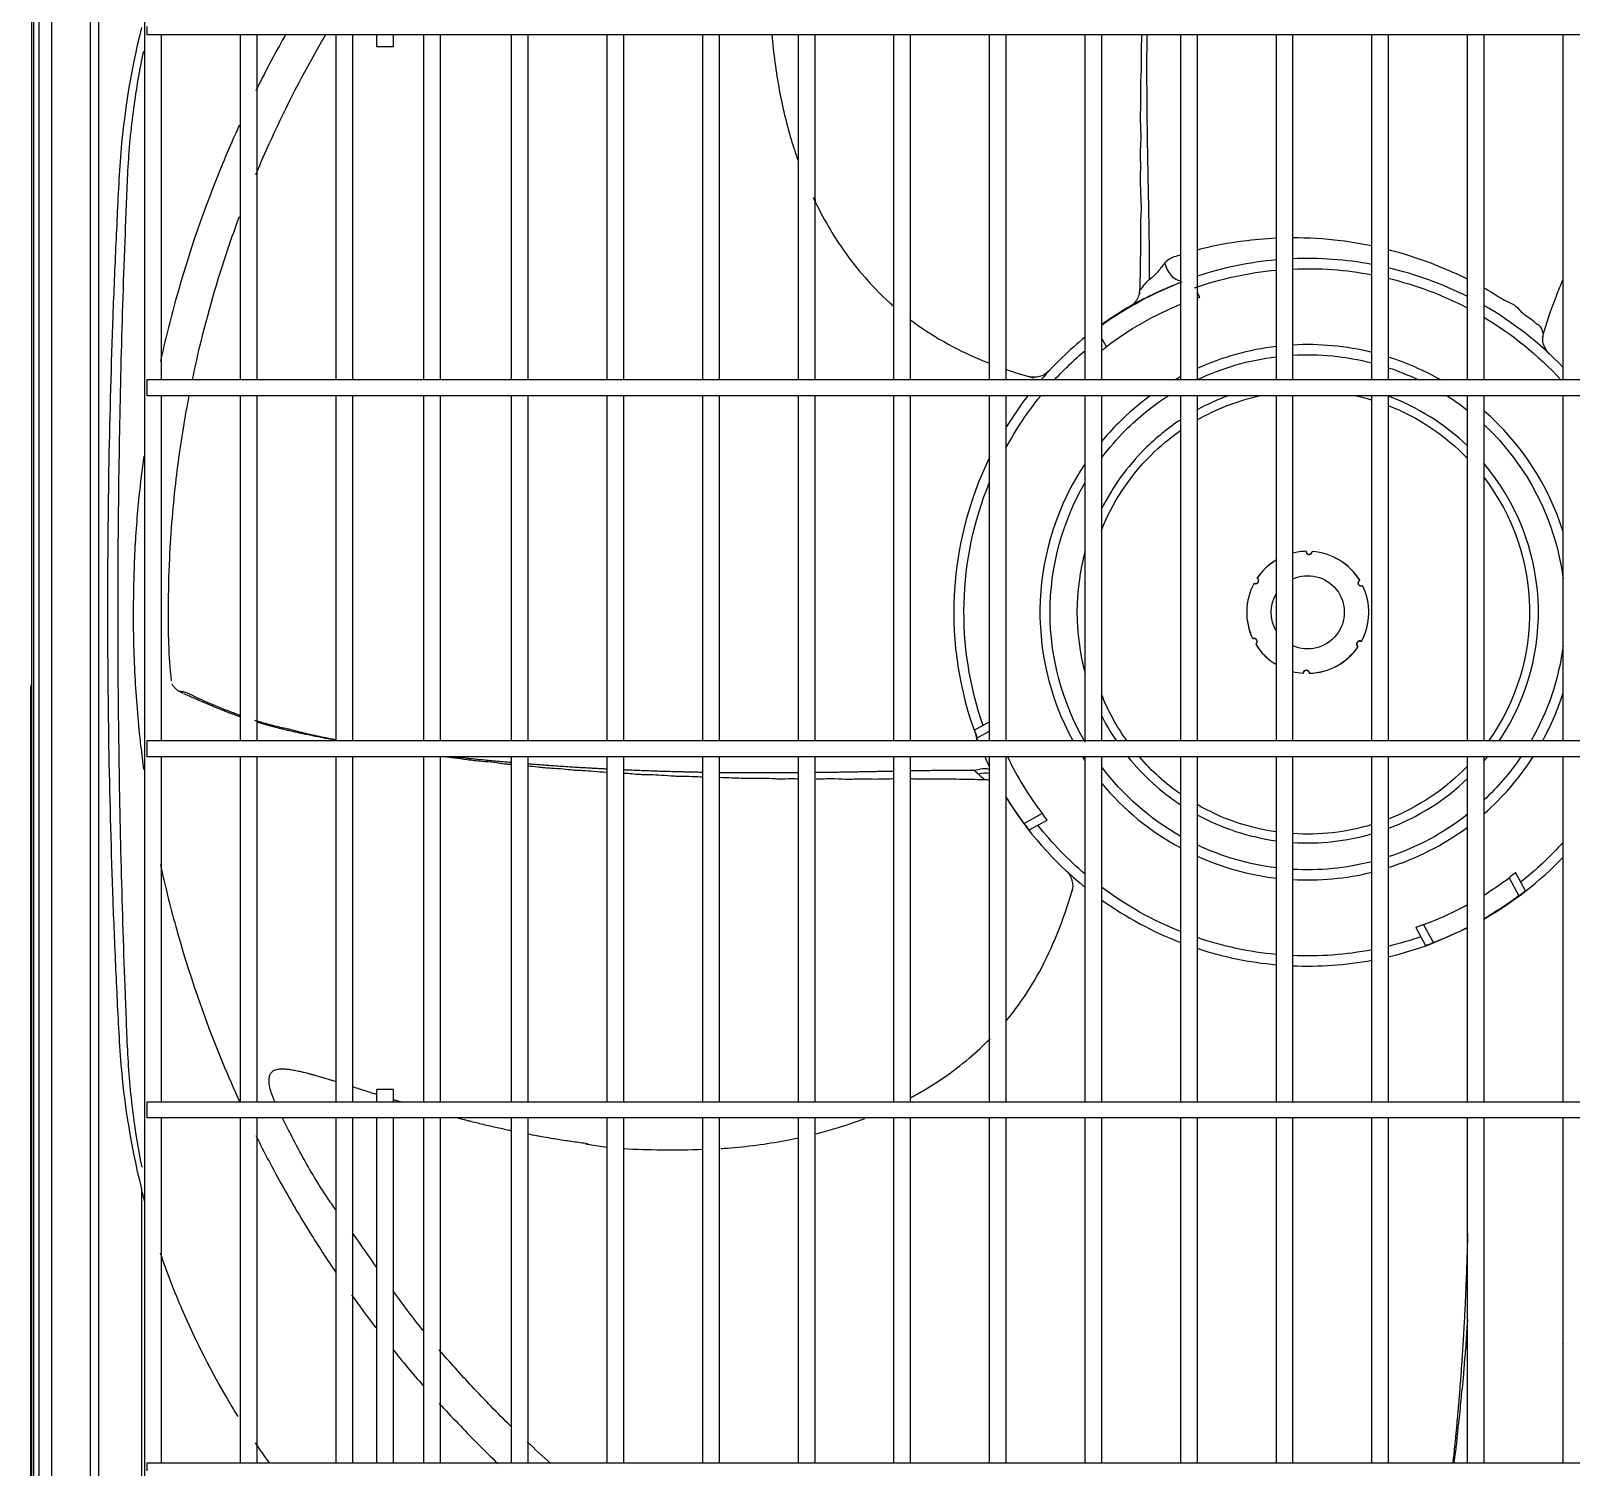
# Model space of a CAD drawing. Header units: millimetres. Extents: x 0 to 504600, y 0 to 118800.
# Drawn here: x 431762.2 to 432140.8, y 45808.1 to 46161.3 of the extents above; entities that cross this region are included whole.
import ezdxf

# ---------------------------------------------------------------- set-up
doc = ezdxf.new("R2010")
doc.units = ezdxf.units.MM
doc.header["$LTSCALE"] = 200
doc.layers.add('LG-AIRCON', color=240, linetype='Continuous')

# ---------------------------------------------------------------- blocks, each defined once
blk = doc.blocks.new('UXB1', base_point=(168674.67, -72229.04))
at = {"layer": 'LG-AIRCON', "color": 0}
for p, q in [((168053.54, -72188.36), (168053.54, -71507.37)), ((168058.54, -71507.37), (168058.54, -72188.36)), ((168067.94, -72063.22), (168067.94, -71572.66)), ((168070.06, -71574.19), (168070.06, -72061.7)), ((168080.54, -71665.32), (168080.54, -71578.53)), ((168053.34, -71589.31), (168053.34, -71785.94)), ((168081.39, -71590.98), (168081.39, -72044.9)), ((168081.96, -71595.97), (168081.96, -71597.97)), ((168081.96, -71597.97), (169266.49, -71597.97)), ((168085.39, -71682.76), (168085.39, -71597.98)), ((168104.89, -71597.98), (168104.89, -71682.76)), ((168108.89, -71682.76), (168108.89, -71597.98)), ((168128.39, -71597.98), (168128.39, -71682.76)), ((168132.39, -71682.76), (168132.39, -71597.98)), ((168138.38, -71597.97), (168138.38, -71682.76)), ((168142.38, -71682.76), (168142.38, -71597.97)), ((168149.95, -71597.98), (168149.95, -71682.77)), ((168153.95, -71682.77), (168153.95, -71597.98)), ((168171.52, -71597.98), (168171.52, -71682.77)), ((168175.52, -71682.77), (168175.52, -71597.98)), ((168195.02, -71597.98), (168195.02, -71682.77)), ((168199.01, -71682.77), (168199.01, -71597.98)), ((168218.51, -71597.98), (168218.51, -71682.77)), ((168222.51, -71682.77), (168222.51, -71597.98)), ((168242.01, -71597.98), (168242.01, -71682.77)), ((168246.01, -71682.77), (168246.01, -71597.98)), ((168265.5, -71597.98), (168265.5, -71682.77)), ((168269.5, -71682.77), (168269.5, -71597.98)), ((168289, -71597.98), (168289, -71682.77)), ((168293, -71682.77), (168293, -71597.98)), ((168312.5, -71597.98), (168312.5, -71682.77)), ((168316.5, -71682.77), (168316.5, -71597.98)), ((168335.99, -71597.98), (168335.99, -71682.77)), ((168339.99, -71682.77), (168339.99, -71597.98)), ((168359.49, -71597.98), (168359.49, -71682.77)), ((168363.49, -71682.77), (168363.49, -71597.98)), ((168382.99, -71597.98), (168382.99, -71682.77)), ((168386.99, -71682.77), (168386.99, -71597.98)), ((168406.48, -71597.98), (168406.48, -71682.77)), ((168410.48, -71682.77), (168410.48, -71597.98)), ((168429.98, -71597.98), (168429.98, -71682.77)), ((168429.98, -71627.08), (168429.86, -71627.3)), ((169266.49, -71682.76), (168081.96, -71682.76)), ((168081.96, -71682.76), (168081.96, -71684.76)), ((168081.96, -71684.76), (168081.96, -71686.76)), ((168081.96, -71686.76), (169266.49, -71686.76)), ((168085.39, -71771.55), (168085.39, -71686.76)), ((168104.89, -71686.76), (168104.89, -71771.55)), ((168108.89, -71771.55), (168108.89, -71686.76)), ((168128.39, -71686.76), (168128.39, -71771.55)), ((168128.39, -71686.76), (168128.39, -71771.55)), ((168132.39, -71771.55), (168132.39, -71686.76)), ((168138.38, -71686.76), (168138.38, -71689.76)), ((168142.38, -71689.76), (168142.38, -71686.76)), ((168149.95, -71686.77), (168149.95, -71771.55)), ((168153.95, -71771.55), (168153.95, -71686.77)), ((168171.52, -71686.77), (168171.52, -71771.55)), ((168175.52, -71771.55), (168175.52, -71686.77)), ((168195.02, -71686.77), (168195.02, -71771.55)), ((168199.01, -71771.55), (168199.01, -71686.77)), ((168218.51, -71686.77), (168218.51, -71771.55)), ((168222.51, -71771.55), (168222.51, -71686.77)), ((168242.01, -71686.77), (168242.01, -71771.55)), ((168246.01, -71771.55), (168246.01, -71686.77)), ((168265.5, -71686.77), (168265.5, -71771.55)), ((168269.5, -71771.55), (168269.5, -71686.77)), ((168289, -71686.77), (168289, -71771.55)), ((168293, -71771.55), (168293, -71686.77)), ((168312.5, -71686.77), (168312.5, -71771.55)), ((168316.5, -71771.55), (168316.5, -71686.77)), ((168335.99, -71686.77), (168335.99, -71771.55)), ((168339.99, -71771.55), (168339.99, -71686.77)), ((168359.49, -71686.77), (168359.49, -71771.55)), ((168363.49, -71771.55), (168363.49, -71686.77)), ((168382.99, -71686.77), (168382.99, -71771.55)), ((168386.99, -71771.55), (168386.99, -71686.77)), ((168406.48, -71686.77), (168406.48, -71771.55)), ((168410.48, -71771.55), (168410.48, -71686.77)), ((168429.98, -71686.77), (168429.98, -71771.55)), ((168393.74, -71729.62), (168396.18, -71725.17)), ((168398.08, -71725.87), (168395.64, -71730.3)), ((168416.68, -71741.84), (168419.11, -71737.41)), ((168420.72, -71738.64), (168418.28, -71743.08)), ((168307.84, -71743.51), (168308.03, -71743.33)), ((168301.93, -71757.61), (168297.5, -71755.18)), ((168298.72, -71753.58), (168303.17, -71756.02)), ((169266.49, -71771.55), (168081.96, -71771.55)), ((168081.96, -71771.55), (168081.96, -71773.55)), ((168081.96, -71773.55), (168081.96, -71775.55)), ((168081.96, -71775.55), (169266.49, -71775.55)), ((168085.39, -71860.33), (168085.39, -71775.55)), ((168104.89, -71775.55), (168104.89, -71860.33)), ((168108.89, -71860.33), (168108.89, -71775.55)), ((168128.39, -71775.55), (168128.39, -71860.33)), ((168132.39, -71860.33), (168132.39, -71775.55)), ((168149.95, -71775.55), (168149.95, -71860.33)), ((168153.95, -71860.33), (168153.95, -71775.55)), ((168171.52, -71775.55), (168171.52, -71860.33)), ((168175.52, -71860.33), (168175.52, -71775.55)), ((168195.02, -71775.55), (168195.02, -71860.33)), ((168199.01, -71860.33), (168199.01, -71775.55)), ((168218.51, -71775.55), (168218.51, -71860.33)), ((168222.51, -71860.33), (168222.51, -71775.55)), ((168242.01, -71775.55), (168242.01, -71860.33)), ((168246.01, -71860.33), (168246.01, -71775.55)), ((168265.5, -71775.55), (168265.5, -71860.33)), ((168269.5, -71860.33), (168269.5, -71775.55)), ((168285.95, -71776.22), (168289, -71777.89)), ((168289, -71775.55), (168289, -71860.33)), ((168293, -71860.33), (168293, -71775.55)), ((168312.5, -71775.55), (168312.5, -71860.33)), ((168316.5, -71860.33), (168316.5, -71775.55)), ((168335.99, -71775.55), (168335.99, -71860.33)), ((168339.99, -71860.33), (168339.99, -71775.55)), ((168359.49, -71775.55), (168359.49, -71860.33)), ((168363.49, -71860.33), (168363.49, -71775.55)), ((168382.99, -71775.55), (168382.99, -71860.33)), ((168386.99, -71860.33), (168386.99, -71775.55)), ((168406.48, -71775.55), (168406.48, -71860.33)), ((168410.48, -71860.33), (168410.48, -71775.55)), ((168429.98, -71775.55), (168429.98, -71860.33)), ((168289, -71780.17), (168285.26, -71778.12)), ((168053.54, -71785.94), (168053.34, -71785.94)), ((168053.34, -71785.94), (168053.34, -71788.94)), ((169266.49, -71860.33), (168081.96, -71860.33)), ((168081.96, -71860.33), (168081.96, -71862.33)), ((168081.96, -71862.33), (168081.96, -71864.33)), ((168081.96, -71864.33), (169266.49, -71864.33)), ((168085.39, -71949.12), (168085.39, -71864.33)), ((168104.89, -71864.33), (168104.89, -71949.12)), ((168108.89, -71949.12), (168108.89, -71864.33)), ((168128.39, -71864.33), (168128.39, -71949.12)), ((168132.39, -71949.12), (168132.39, -71864.33)), ((168149.95, -71864.33), (168149.95, -71949.11)), ((168153.95, -71949.11), (168153.95, -71864.33)), ((168171.52, -71864.33), (168171.52, -71949.11)), ((168175.52, -71949.11), (168175.52, -71864.33)), ((168195.02, -71864.33), (168195.02, -71949.11)), ((168199.01, -71949.11), (168199.01, -71864.33)), ((168218.51, -71864.33), (168218.51, -71949.11)), ((168222.51, -71949.11), (168222.51, -71864.33)), ((168242.01, -71864.33), (168242.01, -71949.11)), ((168246.01, -71949.11), (168246.01, -71864.33)), ((168265.5, -71864.33), (168265.5, -71949.11)), ((168269.5, -71949.11), (168269.5, -71864.33)), ((168289, -71864.33), (168289, -71949.11)), ((168293, -71949.11), (168293, -71864.33)), ((168312.5, -71864.33), (168312.5, -71949.11)), ((168316.5, -71949.11), (168316.5, -71864.33)), ((168335.99, -71864.33), (168335.99, -71949.11)), ((168339.99, -71949.11), (168339.99, -71864.33)), ((168359.49, -71864.33), (168359.49, -71949.11)), ((168363.49, -71949.11), (168363.49, -71864.33)), ((168382.99, -71864.33), (168382.99, -71949.11)), ((168386.99, -71949.11), (168386.99, -71864.33)), ((168406.48, -71864.33), (168406.48, -71949.11)), ((168410.48, -71949.11), (168410.48, -71864.33)), ((168429.98, -71864.33), (168429.98, -71949.11)), ((168303.6, -71866.46), (168303.42, -71866.26)), ((168317.7, -71872.37), (168316.5, -71874.56)), ((168426.54, -71870.7), (168426.35, -71870.88)), ((168340.65, -71884.59), (168339.99, -71885.78)), ((168138.38, -71946.12), (168138.38, -71949.12)), ((168142.38, -71946.12), (168138.38, -71946.12)), ((168142.38, -71949.12), (168142.38, -71946.12)), ((169266.49, -71949.12), (168081.96, -71949.12)), ((168081.96, -71949.12), (168081.96, -71951.12))]:
    blk.add_line(p, q, dxfattribs=at)
at = {"layer": 'LG-AIRCON', "color": 0, "extrusion": (0, 0, -1)}
for centre, radius, start, end in [((-168367.19, -71807.1), 86.99, 71.7788, 84.9192), ((-168367.19, -71807.1), 86.99, 87.5599, 100.4611), ((-168367.19, -71807.1), 86.99, 103.1523, 110.4357), ((-168367.19, -71807.1), 86.99, 54.354, 68.9829), ((-168367.19, -71807.1), 81.91, 110.3267, 118.6663), ((-168367.19, -71807.1), 86.99, 119.8462, 136.2041), ((-168367.19, -71807.1), 86.99, 31.4717, 51.0407), ((-168367.19, -71807.1), 81.91, 121.9061, 127.1733), ((-168367.19, -71807.1), 65.82, 65.5875, 83.2781), ((-168367.19, -71807.1), 65.82, 86.7712, 103.8825), ((-168367.19, -71807.1), 65.82, 107.4994, 126.6469), ((-168367.19, -71807.1), 65.82, 39.6281, 61.7062), ((-168367.19, -71807.1), 56.71, 61.3406, 82.1925), ((-168367.19, -71807.1), 56.71, 86.2537, 106.1662), ((-168367.19, -71807.1), 56.71, 110.4244, 133.8468), ((-168367.19, -71807.1), 81.91, 25.7297, 37.1733), ((-168367.19, -71807.1), 65.82, 131.1187, 147.3019), ((-168367.19, -71807.1), 56.71, 38.8237, 56.6212), ((-168367.19, -71807.1), 65.82, 32.6925, 33.8006), ((-168367.19, -71807.1), 56.71, 139.7531, 141.1706), ((-168367.19, -71807.1), 86.99, 334.013, 20.4357), ((-168367.19, -71807.1), 65.82, 326.1881, 28.6481), ((-168367.19, -71807.1), 56.71, 26.6287, 33.8063), ((-168367.19, -71807.1), 56.71, 146.1881, 220.2356), ((-168367.19, -71807.1), 65.82, 151.3463, 162.5288), ((-168054.14, -71788.94), 0.8, 318.5895, 0), ((-168367.19, -71807.1), 56.71, 344.6606, 15.3281), ((-168367.19, -71807.1), 15, 75.7067, 85.8849), ((-168367.19, -71807.1), 15, 75.707, 85.7851), ((-168366.86, -71792.11), 0.75, 180.1825, 357.3175), ((-168367.19, -71807.1), 15, 91.5149, 145.7851), ((-168367.19, -71807.1), 15, 91.6151, 145.8849), ((-168367.19, -71807.1), 15, 31.5149, 59.0994), ((-168367.19, -71807.1), 15, 31.6151, 59.0993), ((-168367.19, -71807.1), 15, 331.6151, 25.8849), ((-168367.19, -71807.1), 15, 331.5149, 25.7851), ((-168354.04, -71799.89), 0.75, 120.1825, 297.3175), ((-168380.01, -71799.32), 0.75, 240.1825, 57.3175), ((-168367.19, -71807.1), 15, 151.5149, 205.7863), ((-168367.19, -71807.1), 15, 151.6151, 205.8849), ((-168354.37, -71814.88), 0.75, 60.1825, 237.3175), ((-168367.19, -71807.1), 15, 300.8995, 325.8849), ((-168367.19, -71807.1), 15, 300.8996, 325.7851), ((-168367.19, -71807.1), 15, 211.6151, 265.8849), ((-168367.19, -71807.1), 15, 211.5137, 265.7851), ((-168380.34, -71814.32), 0.75, 300.1825, 117.3175), ((-168367.19, -71807.1), 15, 271.6151, 284.293), ((-168367.19, -71807.1), 15, 271.5149, 284.2929), ((-168367.52, -71822.1), 0.75, 0.1825, 177.3175), ((-168367.19, -71807.1), 65.82, 197.46, 228.87), ((-168367.19, -71807.1), 56.71, 315, 333.36), ((-168367.19, -71807.1), 65.82, 315, 320.3606), ((-168367.19, -71807.1), 56.71, 303.3675, 315), ((-168367.19, -71807.1), 56.71, 226.1419, 249.8006), ((-168367.19, -71807.1), 86.99, 322.2719, 328.5298), ((-168367.19, -71807.1), 65.82, 306.0225, 315), ((-168367.19, -71807.1), 56.71, 290.1825, 298.6481), ((-168367.19, -71807.1), 86.99, 308.9608, 318.8617), ((-168367.19, -71807.1), 65.82, 298.2825, 299.5987), ((-168367.19, -71807.1), 65.82, 240.3844, 252.4894), ((-168367.19, -71807.1), 65.82, 276.7106, 294.4012), ((-168367.19, -71807.1), 86.99, 223.7974, 240.1554), ((-168367.19, -71807.1), 81.91, 292.3896, 307.1733), ((-168367.19, -71807.1), 65.82, 256.1063, 273.2175), ((-168367.19, -71807.1), 86.99, 297.6697, 305.6475), ((-168367.19, -71807.1), 86.99, 243.1491, 256.8469), ((-168367.19, -71807.1), 86.99, 275.0787, 288.2204), ((-168367.19, -71807.1), 86.99, 259.5381, 272.4392)]:
    blk.add_arc(centre, radius, start, end, dxfattribs=at)
at = {"layer": 'LG-AIRCON', "color": 0}
for radius, start, end in [(84.49, 95.2309, 108.779), (84.49, 79.2259, 92.5124), (84.49, 70.7868, 76.4509), (84.49, 111.6703, 126.8719), (86.91, 63.1224, 69.1851), (86.91, 53.3149, 60.1257), (84.49, 130.3428, 141.7132), (63.32, 75.5606, 93.3525), (84.49, 41.9985, 51.7132), (63.32, 96.9862, 115.4419), (63.32, 51.6487, 71.7863), (86.91, 143.3149, 148.6118), (63.32, 119.52, 143.19), (54.55, 98.1225, 119.9138), (54.55, 73.17, 93.8925), (54.55, 43.9256, 68.7262), (54.55, 124.8862, 139.32), (63.32, 34.1663, 46.8731), (86.91, 154.1151, 155.8497), (63.32, 149.7431, 210.2569), (54.55, 144.6525, 158.3381), (54.55, 322.5206, 35.3531), (63.32, 7.4588, 29.8969), (84.49, 160.7868, 202.2588), (9, 245.7, 114.3), (9, 148.86, 211.14), (63.32, 313.1269, 352.5413), (54.55, 201.6619, 225), (63.32, 216.81, 225), (54.55, 225, 235.1138), (54.55, 291.2737, 316.0744), (84.49, 208.5801, 219.0506), (63.32, 225, 237.2006), (54.55, 240.0863, 257.3662), (63.32, 302.7938, 308.3513), (54.55, 282.6281, 286.83), (84.49, 222.6368, 229.6553), (63.32, 244.6538, 263.0137), (63.32, 288.2138, 295.3407), (84.49, 300.8221, 317.3623), (63.32, 266.6475, 284.4394), (86.91, 234.3167, 249.1851), (84.49, 283.5504, 297.7135), (84.49, 250.7868, 264.7704), (84.49, 267.4888, 280.7754)]:
    blk.add_arc((168367.19, -71807.1), radius, start, end, dxfattribs=at)
at = {"layer": 'LG-AIRCON', "color": 0, "extrusion": (5.89787e-06, 5.50525e-06, 1)}
blk.add_arc((168304.42, -71739.87, 0.58), 5, 313.0877, 16.4735, dxfattribs=at)
at = {"layer": 'LG-AIRCON', "color": 0, "extrusion": (-5.25028e-06, 5.62471e-06, 1)}
blk.add_arc((168299.96, -71869.88, -1.27), 5, 43.0877, 106.4725, dxfattribs=at)
at = {"layer": 'LG-AIRCON', "color": 0, "extrusion": (-6.04419e-06, -5.64183e-06, 1)}
blk.add_arc((168429.97, -71874.34, -0.6), 5, 133.0877, 196.4734, dxfattribs=at)
at = {"layer": 'LG-AIRCON', "color": 0}
for centre, major_axis, ratio, start_param, end_param in [((168285.73, -71764.39), (-4.43, 2.32), 0.512974, 1.938544, 2.629244), ((168281, -71774.99), (4.68, -1.75), 0.588101, 0, 0.392495), ((168335.07, -71893.3), (1.75, 4.68), 0.588101, 0.279088, 1.726902)]:
    blk.add_ellipse(centre, major_axis=major_axis, ratio=ratio, start_param=start_param, end_param=end_param, dxfattribs=at)
for points, degree in [([(168112, -71597.96), (168110.83, -71599.58), (168109.67, -71601.22), (168108.54, -71602.87)], 3), ([(168163.05, -71602.76), (168164.74, -71601.09), (168166.44, -71599.43), (168168.15, -71597.79)], 3), ([(168181.13, -71597.8), (168179.18, -71599.54), (168177.25, -71601.32), (168175.33, -71603.12)], 3), ([(168153.71, -71612.57), (168156.77, -71609.25), (168159.91, -71606.01), (168163.05, -71602.76)], 3), ([(168142.29, -71625.88), (168144.7, -71622.87), (168147.17, -71619.91), (168149.72, -71617.01)], 3), ([(168132.14, -71639.28), (168134.09, -71636.54), (168136.09, -71633.84), (168138.14, -71631.17)], 3), ([(168081.38, -71662.06), (168081.09, -71663.15), (168080.8, -71664.24), (168080.54, -71665.32)], 3), ([(168406.49, -71729.51), (168406.34, -71729.44), (168406.19, -71729.37), (168406.05, -71729.3)], 3), ([(168307.84, -71743.51), (168307.79, -71743.56), (168308.08, -71743.29)], 2), ([(168285.45, -71768.24), (168285.41, -71768.23), (168285.36, -71768.22), (168285.31, -71768.22)], 3), ([(168289, -71769.07), (168288.62, -71769.89), (168288.25, -71770.72), (168287.88, -71771.55)], 3), ([(168286.15, -71775.55), (168285.98, -71775.94), (168285.83, -71776.34), (168285.68, -71776.73)], 3), ([(168354.41, -71799.26), (168354.67, -71799.42), (168354.83, -71800), (168354.54, -71800.54), (168353.96, -71800.72), (168353.69, -71800.58)], 2), ([(168354.01, -71814.26), (168354.27, -71814.11), (168354.86, -71814.26), (168355.18, -71814.78), (168355.04, -71815.37), (168354.79, -71815.54)], 2), ([(168366.8, -71822.1), (168366.8, -71821.79), (168367.22, -71821.36), (168367.83, -71821.34), (168368.28, -71821.76), (168368.29, -71822.06)], 2), ([(168292.95, -71866.85), (168295.19, -71866.07), (168297.46, -71865.36), (168299.77, -71864.72)], 3), ([(168303.6, -71866.46), (168303.64, -71866.51), (168303.38, -71866.22)], 2), ([(168426.54, -71870.7), (168426.59, -71870.65), (168426.31, -71870.92)], 2), ([(168326.8, -71884.14), (168327.3, -71884.41), (168327.82, -71884.66), (168328.34, -71884.91)], 3), ([(168328.33, -71888.85), (168328.31, -71888.89), (168328.31, -71888.94), (168328.31, -71888.98)], 3), ([(168245.96, -71909.2), (168246.06, -71908.75), (168246.14, -71908.3), (168246.21, -71907.84)], 3)]:
    blk.add_open_spline(points, degree=degree, dxfattribs=at)
for points, knots in [([(168406.48, -71654.38), (168406.48, -71654.2), (168406.47, -71653.68), (168406.44, -71652.48), (168406.4, -71650.97), (168406.35, -71649.31), (168406.3, -71647.83), (168406.25, -71646.36), (168406.2, -71644.72), (168406.14, -71643.25), (168406.07, -71641.61), (168406.01, -71640.13), (168405.94, -71638.47), (168405.87, -71636.96), (168405.8, -71635.45), (168405.71, -71633.8), (168405.63, -71632.34), (168405.54, -71630.72), (168405.46, -71629.27), (168405.36, -71627.65), (168405.26, -71626.04), (168405.17, -71624.59), (168405.06, -71622.97), (168404.96, -71621.5), (168404.84, -71619.86), (168404.73, -71618.39), (168404.62, -71616.95), (168404.5, -71615.36), (168404.37, -71613.78), (168404.24, -71612.2), (168404.1, -71610.63), (168403.98, -71609.22), (168403.83, -71607.65), (168403.7, -71606.23), (168403.55, -71604.64), (168403.41, -71603.21), (168403.26, -71601.79), (168403.1, -71600.24), (168402.97, -71598.97), (168402.88, -71598.17), (168402.86, -71597.98)], [0, 0, 0, 0, 0.009218, 0.026414, 0.060805, 0.086598, 0.112391, 0.138185, 0.163978, 0.198369, 0.215565, 0.249956, 0.275749, 0.301542, 0.327336, 0.353129, 0.38752, 0.404715, 0.439106, 0.4649, 0.490693, 0.525084, 0.54228, 0.576671, 0.602464, 0.628257, 0.65405, 0.679844, 0.714235, 0.740028, 0.765821, 0.800212, 0.817408, 0.851799, 0.877592, 0.903386, 0.929179, 0.954972, 0.989363, 1, 1, 1, 1]), ([(168406.48, -71633.23), (168406.43, -71632.66), (168406.29, -71631.19), (168406.17, -71629.48), (168406.1, -71627.74), (168406.02, -71626.11), (168405.74, -71624), (168405.59, -71621.69), (168405.45, -71619.5), (168405.23, -71617.21), (168404.94, -71614.82), (168404.74, -71612.69), (168404.62, -71610.89), (168404.47, -71609.18), (168404.11, -71607.01), (168403.92, -71604.45), (168403.69, -71602.18), (168403.42, -71600.11), (168403.22, -71598.79), (168403.12, -71597.96)], [0, 0, 0, 0, 0.05251, 0.142079, 0.177348, 0.206327, 0.265132, 0.339751, 0.382815, 0.429016, 0.527009, 0.615313, 0.649401, 0.678603, 0.742262, 0.822382, 0.868126, 0.917465, 1, 1, 1, 1]), ([(168171.33, -71606.97), (168168.08, -71610.15), (168162.13, -71616.25), (168156.35, -71622.67), (168153.74, -71625.72)], [0, 0, 0, 0, 0.536431, 1, 1, 1, 1]), ([(168104.3, -71609.36), (168103.53, -71610.59), (168102.78, -71611.84), (168097.75, -71620.3), (168093.88, -71627.87), (168088.59, -71640.18), (168086.81, -71644.8), (168085.21, -71649.49)], [0, 0, 0, 0, 0.098577, 0.098577, 0.666537, 0.666537, 1, 1, 1, 1]), ([(168149.78, -71630.49), (168148.47, -71632.11), (168145.95, -71635.35), (168143.52, -71638.68), (168142.34, -71640.34)], [0, 0, 0, 0, 0.50822, 1, 1, 1, 1]), ([(168108.63, -71678.47), (168110.32, -71675.06), (168114.54, -71666.97), (168121.1, -71655.73), (168126.11, -71648.01), (168128.3, -71644.79)], [0, 0, 0, 0, 0.29252, 0.701104, 1, 1, 1, 1]), ([(168138.38, -71645.98), (168136.49, -71648.7), (168134.51, -71651.56), (168132.47, -71654.39), (168132.39, -71654.51)], [0, 0, 0, 0, 0.95904, 1, 1, 1, 1]), ([(168128.35, -71660.09), (168127.64, -71661.1), (168124.69, -71665.33), (168120.97, -71671.56), (168117.48, -71678.2), (168115.87, -71681.39), (168115.21, -71682.73)], [0, 0, 0, 0, 0.141815, 0.593329, 0.830923, 1, 1, 1, 1]), ([(168072.18, -71808.1), (168072.18, -71784.13), (168072.62, -71760.17), (168073.71, -71730.24), (168073.96, -71724.26), (168074.51, -71712.31), (168074.78, -71706.33), (168075.88, -71688.47), (168077.68, -71676.78), (168080.54, -71665.32)], [0, 0, 0, 0, 0.5, 0.5, 0.625, 0.625, 0.75, 0.75, 1, 1, 1, 1]), ([(168080.69, -71670.66), (168079.94, -71674.39), (168079.3, -71678.15), (168078.06, -71687.09), (168077.55, -71692.3), (168076.96, -71702.7), (168076.8, -71707.91), (168076.19, -71723.53), (168075.86, -71733.95), (168075.06, -71765.21), (168074.78, -71786.06), (168074.78, -71806.9)], [0, 0, 0, 0, 0.084354, 0.084354, 0.19881, 0.19881, 0.313265, 0.313265, 0.542177, 0.542177, 1, 1, 1, 1]), ([(168189.68, -71676.44), (168189.97, -71676.38), (168191.72, -71676.04), (168193.49, -71675.78), (168194.97, -71675.61)], [0, 0, 0, 0, 0.168799, 1, 1, 1, 1]), ([(168198.96, -71675.25), (168202.09, -71675.04), (168208.63, -71674.91), (168215.15, -71674.93), (168218.52, -71675.05)], [0, 0, 0, 0, 0.483114, 1, 1, 1, 1]), ([(168222.94, -71675.26), (168223.47, -71675.29), (168228.78, -71675.65), (168235.16, -71676.48), (168240.96, -71677.64), (168242.03, -71677.87)], [0, 0, 0, 0, 0.083564, 0.830141, 1, 1, 1, 1]), ([(168158.35, -71682.75), (168159.02, -71682.58), (168160.07, -71682.31), (168161.7, -71681.9), (168163.21, -71681.53), (168164.93, -71681.11), (168166.67, -71680.71), (168168.4, -71680.32), (168170, -71679.97), (168171.03, -71679.75), (168171.48, -71679.65)], [0, 0, 0, 0, 0.15983, 0.246701, 0.377006, 0.507312, 0.637617, 0.767923, 0.898228, 1, 1, 1, 1]), ([(168175.49, -71678.85), (168176.21, -71678.71), (168177.32, -71678.5), (168179.21, -71678.16), (168180.97, -71677.85), (168182.94, -71677.53), (168184.74, -71677.25), (168186.56, -71676.99), (168188.38, -71676.73), (168189.59, -71676.58), (168190.2, -71676.5)], [0, 0, 0, 0, 0.150864, 0.231719, 0.393427, 0.514709, 0.635991, 0.757272, 0.878554, 1, 1, 1, 1]), ([(168246.38, -71678.89), (168247.92, -71679.28), (168251.93, -71680.38), (168255.89, -71681.71), (168258.31, -71682.63)], [0, 0, 0, 0, 0.381371, 1, 1, 1, 1]), ([(168085.18, -71745.11), (168086.3, -71739.99), (168090.4, -71723.45), (168097.12, -71703.93), (168103.25, -71689.86), (168104.73, -71686.63)], [0, 0, 0, 0, 0.254796, 0.827092, 1, 1, 1, 1]), ([(168113.33, -71686.74), (168113.18, -71687.09), (168112.59, -71688.52), (168111.95, -71690.46), (168111.87, -71692.48), (168112.11, -71693.4), (168112.46, -71693.97), (168112.91, -71694.41), (168113.31, -71694.59), (168113.62, -71694.67)], [0, 0, 0, 0, 0.125875, 0.501642, 0.656556, 0.790033, 0.847053, 0.89779, 1, 1, 1, 1]), ([(168142.38, -71687.32), (168142.69, -71687.23), (168143.35, -71687.03), (168144.02, -71686.82), (168144.38, -71686.71), (168144.4, -71686.7)], [0, 0, 0, 0, 0.464341, 0.973106, 1, 1, 1, 1]), ([(168132.5, -71690.43), (168132.55, -71690.41), (168133.06, -71690.25), (168134.04, -71689.94), (168135.3, -71689.54), (168136.53, -71689.15), (168137.52, -71688.84), (168138.19, -71688.63), (168138.38, -71688.57)], [0, 0, 0, 0, 0.02815, 0.268086, 0.508023, 0.66798, 0.907917, 1, 1, 1, 1]), ([(168142.38, -71689.76), (168142.38, -71689.76), (168142.36, -71689.76), (168142.28, -71689.76), (168142.19, -71689.76), (168141.95, -71689.76), (168141.79, -71689.76), (168141.44, -71689.76), (168141.24, -71689.76), (168140.81, -71689.76), (168140.58, -71689.76), (168140.14, -71689.76), (168139.91, -71689.76), (168139.49, -71689.76), (168139.29, -71689.76), (168138.94, -71689.76), (168138.79, -71689.76), (168138.56, -71689.76), (168138.47, -71689.76), (168138.4, -71689.76), (168138.38, -71689.76), (168138.38, -71689.76)], [0, 0, 0, 0, 0.072796, 0.072796, 0.180355, 0.180355, 0.287914, 0.287914, 0.395473, 0.395473, 0.503031, 0.503031, 0.61059, 0.61059, 0.718149, 0.718149, 0.825708, 0.825708, 0.933267, 0.933267, 1, 1, 1, 1]), ([(168269.57, -71687.74), (168270.56, -71688.27), (168273.32, -71689.81), (168278.21, -71692.92), (168283.8, -71697.17), (168287.46, -71700.57), (168289.1, -71702.24)], [0, 0, 0, 0, 0.139399, 0.390327, 0.714739, 1, 1, 1, 1]), ([(168113.5, -71694.63), (168113.64, -71694.68), (168113.9, -71694.74), (168114.2, -71694.79), (168114.65, -71694.83), (168115.02, -71694.84), (168115.46, -71694.84), (168115.97, -71694.81), (168116.42, -71694.77), (168117.02, -71694.69), (168117.54, -71694.61), (168118.18, -71694.5), (168118.78, -71694.38), (168119.54, -71694.21), (168120.33, -71694.03), (168121.14, -71693.83), (168121.87, -71693.64), (168122.61, -71693.44), (168123.49, -71693.19), (168124.4, -71692.93), (168125.46, -71692.62), (168126.41, -71692.33), (168127.38, -71692.03), (168128, -71691.84), (168128.33, -71691.74), (168128.38, -71691.73)], [0, 0, 0, 0, 0.061068, 0.102482, 0.143896, 0.18531, 0.226724, 0.268138, 0.309552, 0.350965, 0.392379, 0.433793, 0.475207, 0.516621, 0.578742, 0.620156, 0.66157, 0.702984, 0.744398, 0.806519, 0.847933, 0.910054, 0.951468, 0.992881, 1, 1, 1, 1]), ([(168293.09, -71706.66), (168294.35, -71708.18), (168297.54, -71712.35), (168302.11, -71719.86), (168306.35, -71729.41), (168308.61, -71736.18), (168309.58, -71739.68)], [0, 0, 0, 0, 0.160983, 0.427877, 0.710763, 1, 1, 1, 1]), ([(168396.18, -71725.17), (168396.18, -71725.17), (168396.21, -71725.18), (168396.35, -71725.23), (168396.46, -71725.27), (168396.72, -71725.36), (168396.88, -71725.42), (168397.23, -71725.55), (168397.43, -71725.63), (168397.78, -71725.76), (168397.93, -71725.81), (168398.08, -71725.87)], [0, 0, 0, 0, 0.211758, 0.211758, 0.423432, 0.423432, 0.636431, 0.636431, 0.852021, 0.852021, 1, 1, 1, 1]), ([(168406.05, -71729.3), (168405.84, -71729.2), (168405.64, -71729.1), (168404.47, -71728.56), (168403.5, -71728.13), (168401.67, -71727.31), (168400.8, -71726.93), (168399.15, -71726.22), (168398.35, -71725.89), (168397.56, -71725.59)], [0, 0, 0, 0, 0.07319, 0.07319, 0.416738, 0.416738, 0.719921, 0.719921, 1, 1, 1, 1]), ([(168395.64, -71730.3), (168395.43, -71730.22), (168395.21, -71730.14), (168394.81, -71729.99), (168394.61, -71729.92), (168394.28, -71729.81), (168394.13, -71729.75), (168393.9, -71729.68), (168393.82, -71729.65), (168393.75, -71729.62), (168393.74, -71729.62), (168393.74, -71729.62)], [0, 0, 0, 0, 0.21816, 0.21816, 0.436362, 0.436362, 0.653817, 0.653817, 0.868707, 0.868707, 1, 1, 1, 1]), ([(168419.11, -71737.41), (168419.3, -71737.54), (168419.48, -71737.68), (168419.82, -71737.94), (168419.99, -71738.07), (168420.27, -71738.28), (168420.39, -71738.38), (168420.58, -71738.53), (168420.65, -71738.58), (168420.71, -71738.63), (168420.72, -71738.64), (168420.72, -71738.64)], [0, 0, 0, 0, 0.217793, 0.217793, 0.435623, 0.435623, 0.652794, 0.652794, 0.867695, 0.867695, 1, 1, 1, 1]), ([(168418.28, -71743.08), (168418.28, -71743.08), (168418.25, -71743.06), (168418.14, -71742.97), (168418.05, -71742.9), (168417.83, -71742.73), (168417.7, -71742.62), (168417.4, -71742.39), (168417.23, -71742.26), (168416.93, -71742.03), (168416.81, -71741.94), (168416.68, -71741.84)], [0, 0, 0, 0, 0.211356, 0.211356, 0.422617, 0.422617, 0.635365, 0.635365, 0.851032, 0.851032, 1, 1, 1, 1]), ([(168297.5, -71755.18), (168297.63, -71755), (168297.77, -71754.82), (168298.03, -71754.47), (168298.16, -71754.31), (168298.37, -71754.03), (168298.47, -71753.9), (168298.61, -71753.72), (168298.67, -71753.65), (168298.71, -71753.59), (168298.72, -71753.57), (168298.72, -71753.58)], [0, 0, 0, 0, 0.217793, 0.217793, 0.435623, 0.435623, 0.652794, 0.652794, 0.867695, 0.867695, 1, 1, 1, 1]), ([(168303.17, -71756.02), (168303.17, -71756.02), (168303.15, -71756.05), (168303.06, -71756.16), (168302.99, -71756.25), (168302.82, -71756.46), (168302.71, -71756.6), (168302.48, -71756.9), (168302.35, -71757.07), (168302.12, -71757.36), (168302.02, -71757.49), (168301.93, -71757.61)], [0, 0, 0, 0, 0.211356, 0.211356, 0.422617, 0.422617, 0.635365, 0.635365, 0.851032, 0.851032, 1, 1, 1, 1]), ([(168218.51, -71766.55), (168218.33, -71766.56), (168217.2, -71766.65), (168215.48, -71766.69), (168213.27, -71766.71), (168210.88, -71766.8), (168208.35, -71767.01), (168206.21, -71767.11), (168204.48, -71767.14), (168202.9, -71767.17), (168201.12, -71767.37), (168199.7, -71767.44), (168199.02, -71767.47)], [0, 0, 0, 0, 0.026236, 0.165323, 0.245888, 0.332132, 0.514466, 0.68062, 0.745287, 0.79789, 0.90324, 1, 1, 1, 1]), ([(168241.95, -71766.09), (168241.67, -71766.1), (168240.36, -71766.13), (168238.95, -71766.11), (168237.33, -71766.09), (168236.5, -71766.1), (168234.97, -71766.19), (168233.19, -71766.27), (168231.02, -71766.23), (168228.49, -71766.22), (168225.62, -71766.36), (168223.65, -71766.44), (168222.57, -71766.45), (168222.52, -71766.45)], [0, 0, 0, 0, 0.047203, 0.219949, 0.250675, 0.278328, 0.333689, 0.467407, 0.546264, 0.63201, 0.815334, 0.990362, 1, 1, 1, 1]), ([(168265.52, -71766.16), (168265.38, -71766.15), (168264.3, -71766.1), (168261.23, -71765.97), (168258.14, -71766.09), (168255.67, -71766.03), (168254.42, -71766), (168252.59, -71766.02), (168250.63, -71766.2), (168248.13, -71766.08), (168246.84, -71766.04), (168246.33, -71766.03)], [0, 0, 0, 0, 0.020061, 0.161151, 0.438961, 0.54767, 0.590018, 0.628584, 0.811988, 0.925322, 1, 1, 1, 1]), ([(168288.98, -71765.84), (168287.03, -71765.91), (168283.06, -71766.02), (168278.84, -71766.05), (168275.99, -71766.07), (168274.76, -71766.05), (168273.45, -71766.07), (168272.36, -71766.04), (168271.35, -71766.05), (168270.41, -71766.09), (168269.81, -71766.13), (168269.47, -71766.15)], [0, 0, 0, 0, 0.295836, 0.599217, 0.63578, 0.724251, 0.792145, 0.857546, 0.898871, 0.942551, 1, 1, 1, 1]), ([(168286.21, -71767.34), (168286.72, -71766.88), (168287.23, -71766.44), (168287.79, -71766), (168287.89, -71765.9), (168287.86, -71765.88)], [0, 0, 0, 0, 0.677972, 0.677972, 1, 1, 1, 1]), ([(168289.01, -71765.74), (168288.61, -71765.87), (168288.18, -71765.96), (168287.76, -71765.9), (168287.75, -71765.89)], [0, 0, 0, 0, 0.962907, 1, 1, 1, 1]), ([(168078.49, -71806.9), (168078.51, -71804.16), (168078.55, -71798.67), (168078.92, -71790.49), (168079.49, -71782.36), (168080.23, -71774.98), (168080.81, -71770.31), (168081.08, -71768.33)], [0, 0, 0, 0, 0.213165, 0.424969, 0.635409, 0.844484, 1, 1, 1, 1]), ([(168171.54, -71769.64), (168171.33, -71769.65), (168170.75, -71769.69), (168169.27, -71769.83), (168167.09, -71770.19), (168164.54, -71770.38), (168162.26, -71770.61), (168159.97, -71770.91), (168157.7, -71771.24), (168155.79, -71771.43), (168154.77, -71771.55)], [0, 0, 0, 0, 0.037568, 0.099793, 0.235444, 0.406173, 0.503648, 0.608785, 0.82508, 1, 1, 1, 1]), ([(168171.54, -71770.12), (168171.32, -71770.14), (168170.47, -71770.22), (168169.31, -71770.32), (168167.74, -71770.46), (168166.32, -71770.59), (168164.73, -71770.75), (168163.3, -71770.89), (168161.88, -71771.03), (168160.32, -71771.19), (168158.94, -71771.34), (168157.82, -71771.46), (168157.31, -71771.52), (168157.1, -71771.54)], [0, 0, 0, 0, 0.045948, 0.175933, 0.240925, 0.370909, 0.468398, 0.565886, 0.663374, 0.760863, 0.890847, 0.955839, 1, 1, 1, 1]), ([(168195.01, -71767.67), (168194.95, -71767.68), (168193.73, -71767.77), (168191.7, -71767.98), (168189.57, -71768.13), (168187.83, -71768.2), (168186.2, -71768.28), (168184.09, -71768.56), (168181.77, -71768.7), (168179.59, -71768.84), (168177.56, -71769.04), (168176.26, -71769.19), (168175.48, -71769.28)], [0, 0, 0, 0, 0.008799, 0.183646, 0.34505, 0.408603, 0.460825, 0.566791, 0.701254, 0.778856, 0.862109, 1, 1, 1, 1]), ([(168194.92, -71768.53), (168194.63, -71768.55), (168193.68, -71768.6), (168192.42, -71768.66), (168190.8, -71768.75), (168189.36, -71768.84), (168187.74, -71768.93), (168186.13, -71769.03), (168184.68, -71769.13), (168183.06, -71769.23), (168181.59, -71769.34), (168179.95, -71769.45), (168178.48, -71769.56), (168177.03, -71769.67), (168176.07, -71769.75), (168175.58, -71769.79), (168175.57, -71769.79)], [0, 0, 0, 0, 0.043677, 0.144139, 0.194371, 0.294833, 0.370179, 0.445526, 0.545988, 0.596219, 0.696681, 0.772028, 0.847375, 0.922721, 0.998068, 1, 1, 1, 1]), ([(168218.49, -71767.73), (168217.98, -71767.74), (168217.13, -71767.75), (168215.62, -71767.79), (168214.26, -71767.82), (168212.57, -71767.86), (168211.05, -71767.9), (168209.4, -71767.95), (168207.92, -71767.99), (168206.45, -71768.04), (168204.81, -71768.1), (168203.34, -71768.16), (168201.7, -71768.22), (168200.37, -71768.28), (168199.36, -71768.32), (168199.02, -71768.34)], [0, 0, 0, 0, 0.079108, 0.130174, 0.232307, 0.283373, 0.385506, 0.462105, 0.538704, 0.615303, 0.691903, 0.794035, 0.845101, 0.947234, 1, 1, 1, 1]), ([(168242.03, -71767.63), (168241.91, -71767.63), (168241.46, -71767.62), (168240.54, -71767.61), (168239.24, -71767.61), (168237.78, -71767.6), (168236.32, -71767.59), (168234.85, -71767.59), (168233.37, -71767.59), (168232.04, -71767.59), (168230.53, -71767.6), (168229.17, -71767.6), (168227.49, -71767.61), (168226.16, -71767.62), (168224.52, -71767.64), (168223.42, -71767.65), (168222.65, -71767.66), (168222.54, -71767.66)], [0, 0, 0, 0, 0.018658, 0.069393, 0.145495, 0.221596, 0.297698, 0.3738, 0.449902, 0.526003, 0.576738, 0.678207, 0.728941, 0.83041, 0.881145, 0.982614, 1, 1, 1, 1]), ([(168265.54, -71768), (168265.09, -71767.99), (168264.17, -71767.97), (168262.91, -71767.95), (168261.65, -71767.92), (168260.39, -71767.9), (168259.14, -71767.87), (168257.89, -71767.85), (168256.65, -71767.83), (168255.4, -71767.8), (168254.15, -71767.78), (168252.89, -71767.76), (168251.63, -71767.74), (168250.19, -71767.72), (168248.9, -71767.7), (168247.42, -71767.68), (168246.56, -71767.67), (168246.03, -71767.66), (168246, -71767.66)], [0, 0, 0, 0, 0.071605, 0.144526, 0.19314, 0.266061, 0.338983, 0.387597, 0.460518, 0.533439, 0.582053, 0.654974, 0.727896, 0.77651, 0.873738, 0.922352, 0.995273, 1, 1, 1, 1]), ([(168285.31, -71768.22), (168285.15, -71768.22), (168284.74, -71768.22), (168283.9, -71768.22), (168282.98, -71768.23), (168282.04, -71768.22), (168281.2, -71768.22), (168280.38, -71768.22), (168279.43, -71768.21), (168278.43, -71768.21), (168277.31, -71768.19), (168276.32, -71768.18), (168275.26, -71768.17), (168274.26, -71768.15), (168273.25, -71768.14), (168272.1, -71768.12), (168271.08, -71768.11), (168270.15, -71768.09), (168269.66, -71768.08), (168269.46, -71768.07)], [0, 0, 0, 0, 0.033268, 0.086429, 0.166172, 0.219334, 0.272495, 0.325657, 0.378819, 0.458561, 0.511723, 0.591466, 0.644627, 0.697789, 0.777532, 0.830693, 0.910436, 0.963598, 1, 1, 1, 1]), ([(168285.31, -71768.22), (168285.31, -71768.22), (168285.31, -71768.22), (168285.6, -71767.91), (168285.9, -71767.61), (168286.21, -71767.34)], [0, 0, 0, 0, 0.000046, 0.000046, 1, 1, 1, 1]), ([(168285.45, -71768.24), (168286.35, -71768.53), (168287.21, -71768.68), (168288.36, -71768.69), (168288.74, -71768.62), (168289.03, -71768.5)], [0, 0, 0, 0, 0.604116, 0.604116, 1, 1, 1, 1]), ([(168128.34, -71775.71), (168127.69, -71775.84), (168125.53, -71776.3), (168123.42, -71776.7), (168119.92, -71777.47), (168117.88, -71778.1), (168115.51, -71778.61), (168113.7, -71779.01), (168111.89, -71779.48), (168110.42, -71779.91), (168109.47, -71780.2), (168108.87, -71780.38), (168108.56, -71780.47), (168108.4, -71780.52)], [0, 0, 0, 0, 0.098734, 0.346332, 0.396322, 0.571696, 0.645977, 0.72631, 0.812723, 0.903867, 0.955533, 0.977657, 1, 1, 1, 1]), ([(168128.32, -71775.62), (168128.1, -71775.66), (168127.32, -71775.81), (168126.27, -71776), (168124.9, -71776.26), (168123.81, -71776.47), (168122.46, -71776.75), (168121.38, -71776.97), (168120.18, -71777.22), (168119.11, -71777.45), (168117.92, -71777.72), (168116.74, -71778), (168115.69, -71778.25), (168114.64, -71778.5), (168113.59, -71778.77), (168112.56, -71779.04), (168111.55, -71779.31), (168110.55, -71779.59), (168109.62, -71779.86), (168109.07, -71780.02), (168108.89, -71780.07)], [0, 0, 0, 0, 0.032531, 0.11396, 0.154675, 0.236104, 0.276818, 0.358248, 0.398962, 0.460034, 0.521106, 0.582177, 0.643249, 0.683964, 0.745036, 0.806107, 0.846822, 0.907894, 0.968965, 1, 1, 1, 1]), ([(168285.26, -71778.12), (168285.26, -71778.12), (168285.27, -71778.08), (168285.32, -71777.94), (168285.36, -71777.84), (168285.45, -71777.58), (168285.51, -71777.42), (168285.64, -71777.06), (168285.71, -71776.86), (168285.84, -71776.51), (168285.9, -71776.37), (168285.95, -71776.22)], [0, 0, 0, 0, 0.211758, 0.211758, 0.423432, 0.423432, 0.636431, 0.636431, 0.852021, 0.852021, 1, 1, 1, 1]), ([(168104.89, -71781.7), (168104.38, -71781.88), (168101.8, -71782.82), (168098.38, -71784.21), (168094.8, -71785.77), (168093.01, -71786.66), (168091.89, -71787.2), (168091.01, -71787.52), (168090.09, -71787.6), (168089.64, -71787.69), (168089.45, -71787.71)], [0, 0, 0, 0, 0.085996, 0.432677, 0.579521, 0.710147, 0.777201, 0.826739, 0.904569, 1, 1, 1, 1]), ([(168104.89, -71781.37), (168104.61, -71781.46), (168104, -71781.68), (168103.16, -71781.98), (168102.37, -71782.27), (168101.59, -71782.57), (168100.82, -71782.87), (168099.96, -71783.21), (168099.22, -71783.51), (168098.49, -71783.81), (168097.88, -71784.06), (168097.28, -71784.32), (168096.6, -71784.6), (168095.93, -71784.89), (168095.28, -71785.17), (168094.76, -71785.39), (168094.21, -71785.63), (168093.75, -71785.83), (168093.22, -71786.07), (168092.81, -71786.25), (168092.33, -71786.45), (168091.92, -71786.63), (168091.57, -71786.79), (168091.2, -71786.95), (168091.04, -71787.02), (168090.99, -71787.04)], [0, 0, 0, 0, 0.047147, 0.107974, 0.148526, 0.189077, 0.249904, 0.290456, 0.351283, 0.391834, 0.432386, 0.472937, 0.513489, 0.574316, 0.614867, 0.655419, 0.69597, 0.736522, 0.777073, 0.817625, 0.858176, 0.898727, 0.939279, 0.97983, 1, 1, 1, 1]), ([(168090.79, -71787.13), (168090.47, -71787.3), (168089.83, -71787.66), (168089.09, -71788.07), (168088.6, -71788.62), (168088.26, -71789.13), (168088.12, -71789.41)], [0, 0, 0, 0, 0.181976, 0.413188, 0.708779, 1, 1, 1, 1]), ([(168087.9, -71790.27), (168087.61, -71793.3), (168087.18, -71799.23), (168087.12, -71809.24), (168087.36, -71819.57), (168088.06, -71830.21), (168089.27, -71842.26), (168090.75, -71852.25), (168092.02, -71859.06), (168092.27, -71860.33)], [0, 0, 0, 0, 0.125694, 0.246952, 0.424132, 0.567334, 0.705272, 0.945108, 1, 1, 1, 1]), ([(168366.09, -71792.13), (168366.09, -71792.32), (168366.27, -71792.72), (168366.76, -71792.9), (168367.15, -71792.82), (168367.39, -71792.65), (168367.55, -71792.38), (168367.59, -71792.19), (168367.59, -71792.09)], [0, 0, 0, 0, 0.25, 0.5, 0.625, 0.75, 0.875, 1, 1, 1, 1]), ([(168379.61, -71798.66), (168379.45, -71798.76), (168379.19, -71799.12), (168379.28, -71799.63), (168379.54, -71799.92), (168379.81, -71800.05), (168380.12, -71800.06), (168380.31, -71799.99), (168380.39, -71799.94)], [0, 0, 0, 0, 0.25, 0.5, 0.625, 0.75, 0.875, 1, 1, 1, 1]), ([(168080.54, -71950.89), (168077.66, -71939.35), (168075.87, -71927.64), (168074.77, -71909.79), (168074.51, -71903.82), (168073.96, -71891.89), (168073.71, -71885.92), (168072.62, -71856.05), (168072.18, -71832.07), (168072.18, -71808.1)], [0, 0, 0, 0, 0.25, 0.25, 0.375, 0.375, 0.5, 0.5, 1, 1, 1, 1]), ([(168074.78, -71806.9), (168074.78, -71827.63), (168075.05, -71848.36), (168075.85, -71879.43), (168076.18, -71889.79), (168076.77, -71905.32), (168076.94, -71910.5), (168077.49, -71920.83), (168077.97, -71925.95), (168079.3, -71935.74), (168080.11, -71940.41), (168081.09, -71945.05)], [0, 0, 0, 0, 0.44833, 0.44833, 0.672495, 0.672495, 0.784577, 0.784577, 0.89666, 0.89666, 1, 1, 1, 1]), ([(168081.08, -71845.46), (168080.64, -71842.21), (168079.7, -71834.2), (168078.7, -71821.34), (168078.56, -71811.73), (168078.49, -71806.9)], [0, 0, 0, 0, 0.254972, 0.625378, 1, 1, 1, 1]), ([(168380.71, -71813.64), (168380.55, -71813.55), (168380.11, -71813.5), (168379.71, -71813.83), (168379.59, -71814.21), (168379.61, -71814.51), (168379.76, -71814.78), (168379.91, -71814.91), (168379.99, -71814.95)], [0, 0, 0, 0, 0.25, 0.5, 0.625, 0.75, 0.875, 1, 1, 1, 1]), ([(168093.07, -71864.33), (168093.64, -71867.06), (168096.04, -71877.79), (168099.88, -71891.17), (168103.65, -71901.83), (168104.61, -71904.44)], [0, 0, 0, 0, 0.204786, 0.80511, 1, 1, 1, 1]), ([(168104.6, -71926.88), (168104.23, -71926.07), (168102.81, -71922.92), (168096.81, -71908.98), (168090.42, -71890.42), (168086.32, -71873.9), (168085.19, -71868.74)], [0, 0, 0, 0, 0.043362, 0.168663, 0.74173, 1, 1, 1, 1]), ([(168269.43, -71879.08), (168270.1, -71878.58), (168273.42, -71876.16), (168279.8, -71872.28), (168285.88, -71869.55), (168288.99, -71868.33)], [0, 0, 0, 0, 0.112654, 0.555033, 1, 1, 1, 1]), ([(168316.49, -71871.43), (168316.59, -71871.51), (168316.71, -71871.6), (168316.99, -71871.82), (168317.15, -71871.95), (168317.45, -71872.18), (168317.58, -71872.27), (168317.7, -71872.37)], [0, 0, 0, 0, 0.33514, 0.33514, 0.728378, 0.728378, 1, 1, 1, 1]), ([(168425.11, -71875.69), (168425.08, -71875.7), (168425.05, -71875.74), (168424.97, -71875.93), (168424.93, -71876.1), (168424.78, -71876.6), (168424.66, -71876.95), (168424.23, -71877.55), (168423.9, -71877.69), (168423.34, -71878.07), (168423.08, -71878.28), (168422.31, -71878.96), (168421.76, -71879.37), (168420.93, -71879.95), (168420.65, -71880.11), (168420.12, -71880.51), (168419.89, -71880.77), (168419.18, -71881.63), (168418.63, -71882.16), (168417.4, -71883.01), (168416.72, -71883.33), (168415.41, -71883.85), (168414.84, -71884.16), (168413.74, -71884.85), (168413.19, -71885.24), (168411.92, -71886.01), (168411.22, -71886.42), (168410.51, -71886.81)], [0, 0, 0, 0, 0.020274, 0.020274, 0.047518, 0.047518, 0.102008, 0.102008, 0.156498, 0.156498, 0.210988, 0.210988, 0.319967, 0.319967, 0.374457, 0.374457, 0.428947, 0.428947, 0.537926, 0.537926, 0.646906, 0.646906, 0.755886, 0.755886, 0.864865, 0.864865, 1, 1, 1, 1]), ([(168429.85, -71888.77), (168429.28, -71887.46), (168427.37, -71882.81), (168425.77, -71878.03), (168424.81, -71874.53)], [0, 0, 0, 0, 0.284303, 1, 1, 1, 1]), ([(168245.63, -71909.1), (168246.8, -71906.61), (168249.02, -71902.36), (168253.01, -71896.08), (168257.87, -71889.7), (168262.33, -71885.08), (168265.15, -71882.58), (168265.46, -71882.31)], [0, 0, 0, 0, 0.248237, 0.430741, 0.666692, 0.9639, 1, 1, 1, 1]), ([(168323.5, -71882.32), (168323.49, -71882.32), (168323.5, -71882.32), (168323.49, -71882.32), (168323.52, -71882.34), (168323.55, -71882.35), (168323.96, -71882.6), (168324.68, -71883.19), (168325.47, -71884.33), (168325.91, -71885.49), (168325.92, -71886.22), (168325.9, -71886.49)], [0, 0, 0, 0, 0.033603, 0.066016, 0.071783, 0.077551, 0.090545, 0.331487, 0.591566, 0.854337, 1, 1, 1, 1]), ([(168325.93, -71885.32), (168326, -71887.27), (168326.1, -71891.24), (168326.14, -71895.45), (168326.15, -71898.31), (168326.14, -71899.54), (168326.16, -71900.85), (168326.13, -71901.94), (168326.14, -71902.95), (168326.21, -71904.57), (168326.38, -71906.41), (168326.22, -71909.21), (168326.06, -71913.07), (168326.17, -71916.16), (168326.12, -71918.62), (168326.09, -71919.88), (168326.11, -71921.7), (168326.29, -71923.66), (168326.15, -71926.48), (168326.08, -71929.76), (168326.23, -71932.93), (168326.2, -71935.34), (168326.18, -71936.97), (168326.18, -71937.8), (168326.28, -71939.33), (168326.36, -71941.11), (168326.31, -71943.28), (168326.3, -71945.81), (168326.4, -71947.73), (168326.46, -71948.96), (168326.46, -71949.13)], [0, 0, 0, 0, 0.086927, 0.17607, 0.186813, 0.212809, 0.232759, 0.251976, 0.264118, 0.276953, 0.324589, 0.364075, 0.406459, 0.489914, 0.52257, 0.535292, 0.546877, 0.601972, 0.636018, 0.672402, 0.744707, 0.800023, 0.809861, 0.818716, 0.836443, 0.879261, 0.904512, 0.931969, 0.990672, 1, 1, 1, 1]), ([(168327.43, -71888.09), (168326.96, -71887.57), (168326.52, -71887.06), (168326.09, -71886.5), (168325.99, -71886.41), (168325.97, -71886.44)], [0, 0, 0, 0, 0.677972, 0.677972, 1, 1, 1, 1]), ([(168328.34, -71884.91), (168328.54, -71885.01), (168328.74, -71885.1), (168329.91, -71885.65), (168330.88, -71886.08), (168332.72, -71886.9), (168333.58, -71887.28), (168334.96, -71887.87), (168335.48, -71888.09), (168336, -71888.3)], [0, 0, 0, 0, 0.08108, 0.08108, 0.461663, 0.461663, 0.79753, 0.79753, 1, 1, 1, 1]), ([(168340, -71884.37), (168340.14, -71884.42), (168340.27, -71884.46), (168340.48, -71884.53), (168340.56, -71884.56), (168340.63, -71884.59), (168340.65, -71884.59), (168340.65, -71884.59)], [0, 0, 0, 0, 0.355105, 0.355105, 0.755417, 0.755417, 1, 1, 1, 1]), ([(168328.3, -71888.98), (168328.3, -71888.98), (168328.3, -71888.98), (168327.99, -71888.69), (168327.7, -71888.39), (168327.43, -71888.09)], [0, 0, 0, 0, 0.000046, 0.000046, 1, 1, 1, 1]), ([(168328.3, -71888.98), (168328.3, -71889.14), (168328.3, -71889.56), (168328.31, -71890.4), (168328.31, -71891.32), (168328.31, -71892.26), (168328.31, -71893.09), (168328.31, -71893.91), (168328.3, -71894.87), (168328.29, -71895.87), (168328.28, -71896.99), (168328.27, -71897.97), (168328.26, -71899.04), (168328.24, -71900.04), (168328.22, -71901.05), (168328.21, -71902.2), (168328.19, -71903.22), (168328.17, -71904.38), (168328.15, -71905.56), (168328.13, -71906.76), (168328.11, -71907.81), (168328.08, -71908.88), (168328.06, -71910.12), (168328.04, -71911.39), (168328.01, -71912.64), (168327.98, -71913.9), (168327.96, -71915.15), (168327.94, -71916.4), (168327.92, -71917.64), (168327.89, -71918.9), (168327.87, -71920.15), (168327.85, -71921.41), (168327.83, -71922.67), (168327.81, -71924.1), (168327.79, -71925.4), (168327.77, -71926.87), (168327.75, -71928.2), (168327.74, -71929.53), (168327.72, -71931), (168327.71, -71932.3), (168327.7, -71933.76), (168327.69, -71935.05), (168327.69, -71936.52), (168327.68, -71937.97), (168327.68, -71939.44), (168327.68, -71940.92), (168327.68, -71942.25), (168327.68, -71943.77), (168327.69, -71945.13), (168327.7, -71946.81), (168327.71, -71948.02), (168327.72, -71948.9), (168327.72, -71949.12)], [0, 0, 0, 0, 0.009657, 0.02509, 0.048239, 0.063672, 0.079104, 0.094537, 0.109969, 0.133118, 0.148551, 0.1717, 0.187132, 0.202565, 0.225714, 0.241146, 0.264295, 0.279728, 0.302877, 0.326025, 0.341458, 0.356891, 0.380039, 0.403188, 0.418621, 0.44177, 0.464919, 0.480351, 0.5035, 0.526649, 0.542082, 0.56523, 0.588379, 0.603812, 0.634677, 0.65011, 0.673259, 0.696407, 0.71184, 0.742705, 0.758138, 0.781287, 0.804435, 0.827584, 0.850733, 0.873882, 0.897031, 0.912464, 0.943329, 0.958761, 0.989626, 1, 1, 1, 1]), ([(168332.08, -71893.02), (168331.5, -71892.4), (168331, -71891.56), (168329.74, -71890.11), (168328.98, -71889.5), (168328.33, -71888.85)], [0, 0, 0, 0, 0.5, 0.5, 1, 1, 1, 1]), ([(168406.49, -71888.96), (168405.11, -71889.65), (168403.72, -71890.31), (168397.18, -71893.21), (168392, -71894.97), (168386.93, -71896.26)], [0, 0, 0, 0, 0.21097, 0.21097, 1, 1, 1, 1]), ([(168335.99, -71894.98), (168335.44, -71894.8), (168334.9, -71894.62), (168334.05, -71894.37), (168333.73, -71894.24), (168332.98, -71893.8), (168332.53, -71893.49), (168332.08, -71893.02)], [0, 0, 0, 0, 0.427919, 0.427919, 0.71396, 0.71396, 1, 1, 1, 1]), ([(168359.34, -71899.06), (168356.56, -71898.93), (168353.88, -71898.69), (168347.68, -71897.88), (168344.27, -71897.23), (168340.71, -71896.34), (168340.33, -71896.24), (168339.94, -71896.14)], [0, 0, 0, 0, 0.387206, 0.387206, 0.93276, 0.93276, 1, 1, 1, 1]), ([(168382.92, -71897.18), (168380.35, -71897.72), (168377.81, -71898.14), (168371.22, -71898.96), (168367.24, -71899.17), (168363.42, -71899.16)], [0, 0, 0, 0, 0.378219, 0.378219, 1, 1, 1, 1]), ([(168108.65, -71914.72), (168109.48, -71916.69), (168113.75, -71926.65), (168119.5, -71938.17), (168124.93, -71947.6), (168125.86, -71949.17)], [0, 0, 0, 0, 0.170646, 0.861893, 1, 1, 1, 1]), ([(168235.5, -71949.12), (168235.86, -71944.56), (168237.02, -71935.88), (168239.44, -71925.63), (168241.28, -71919.98), (168241.86, -71918.33)], [0, 0, 0, 0, 0.437836, 0.834264, 1, 1, 1, 1]), ([(168116.02, -71949.25), (168115.3, -71947.99), (168113.32, -71944.43), (168110.87, -71939.79), (168109.15, -71936.39), (168108.62, -71935.33)], [0, 0, 0, 0, 0.275017, 0.774969, 1, 1, 1, 1])]:
    blk.add_open_spline(points, degree=3, knots=knots, dxfattribs=at)
blk = doc.blocks.new('UXC')
at = {"layer": 'LG-AIRCON', "color": 0}
for p, q in [((1207.75, 721.4), (1207.75, 40.6)), ((1209.05, 40.6), (1209.05, 721.4))]:
    blk.add_line(p, q, dxfattribs=at)
blk = doc.blocks.new('UXB+UXC')
at = {"layer": 'LG-AIRCON', "color": 0}
for name, p in [('UXC', (0, 0)), ('UXB1', (1828.38, -0.17))]:
    blk.add_blockref(name, p, dxfattribs=at)

msp = doc.modelspace()

# ---------------------------------------------------------------- block references
at = {"layer": 'LG-AIRCON', "color": 142, "xscale": -1, "rotation": 180}
msp.add_blockref('UXB+UXC', (430555.17, 46440.12), dxfattribs=at)

doc.saveas('drawing.dxf')
